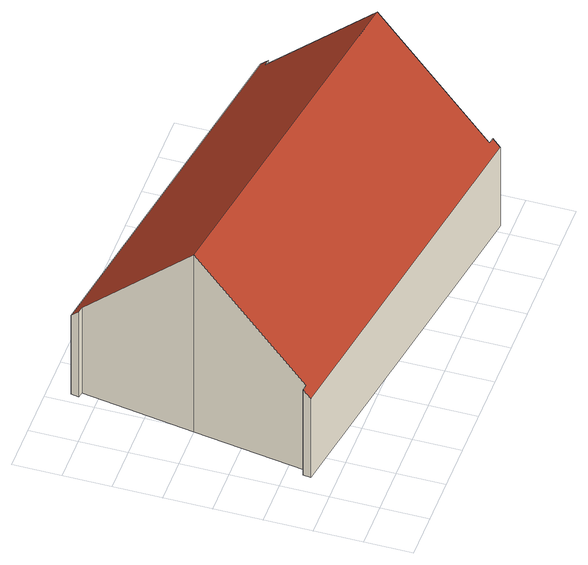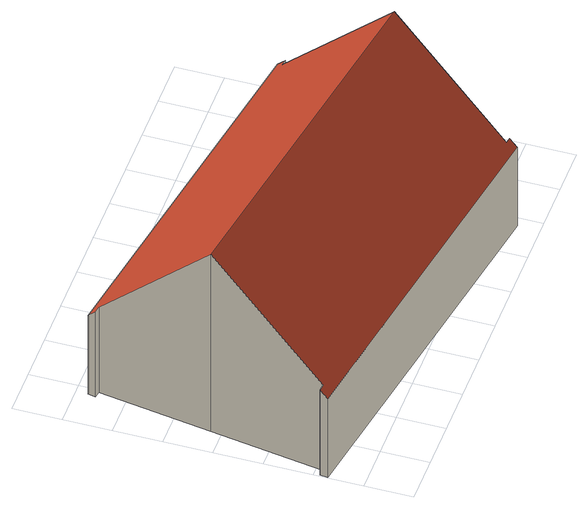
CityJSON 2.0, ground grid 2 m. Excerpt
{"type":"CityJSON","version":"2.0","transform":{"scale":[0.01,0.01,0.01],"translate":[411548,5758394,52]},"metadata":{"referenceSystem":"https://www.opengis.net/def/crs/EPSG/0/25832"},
"CityObjects":{
"building1":{"type":"Building","attributes":{"Gemeindeschluessel":"05515000","Geometrietyp2DReferenz":"3000","function":"31001_1000","roofType":"3100","measuredHeight":9.13},"address":[{"country":"Germany","locality":"Münster","thoroughfareNumber":"12","thoroughfareName":"Kasewinkel"}],"geometry":[{"type":"Solid","lod":"2","boundaries":[[[[0,1,2,3]],[[4,5,1,0]],[[6,7,5,4]],[[8,9,7,6]],[[10,11,9,8]],[[12,13,11,10]],[[14,15,13,12]],[[16,17,15,14]],[[18,19,17,16]],[[20,21,19,18]],[[22,23,21,20]],[[24,25,23,22]],[[26,27,25,24]],[[3,2,27,26]],[[20,18,16,14,12,10,8,22]],[[6,4,0,3,26,24,22,8]],[[1,5,7,9,11,13,15,17,19,21,23,25,27,2]]]],"semantics":{"surfaces":[{"type":"WallSurface"},{"type":"RoofSurface"},{"type":"GroundSurface"}],"values":[[0,0,0,0,0,0,0,0,0,0,0,0,0,0,1,1,2]]}}]}
},
"vertices":[
[82,302,434],[82,302,28],[1635,50,28],[1635,50,434],[87,334,466],[87,334,28],[113,332,468],[113,332,28],[189,801,941],[189,801,28],[265,1271,467],[265,1271,28],[239,1276,467],[239,1276,28],[245,1309,434],[245,1309,28],[1798,1056,434],[1798,1056,28],[1793,1024,467],[1793,1024,28],[1766,1027,468],[1766,1027,28],[1690,557,941],[1690,557,28],[1614,86,466],[1614,86,28],[1641,81,466],[1641,81,28]
]}
